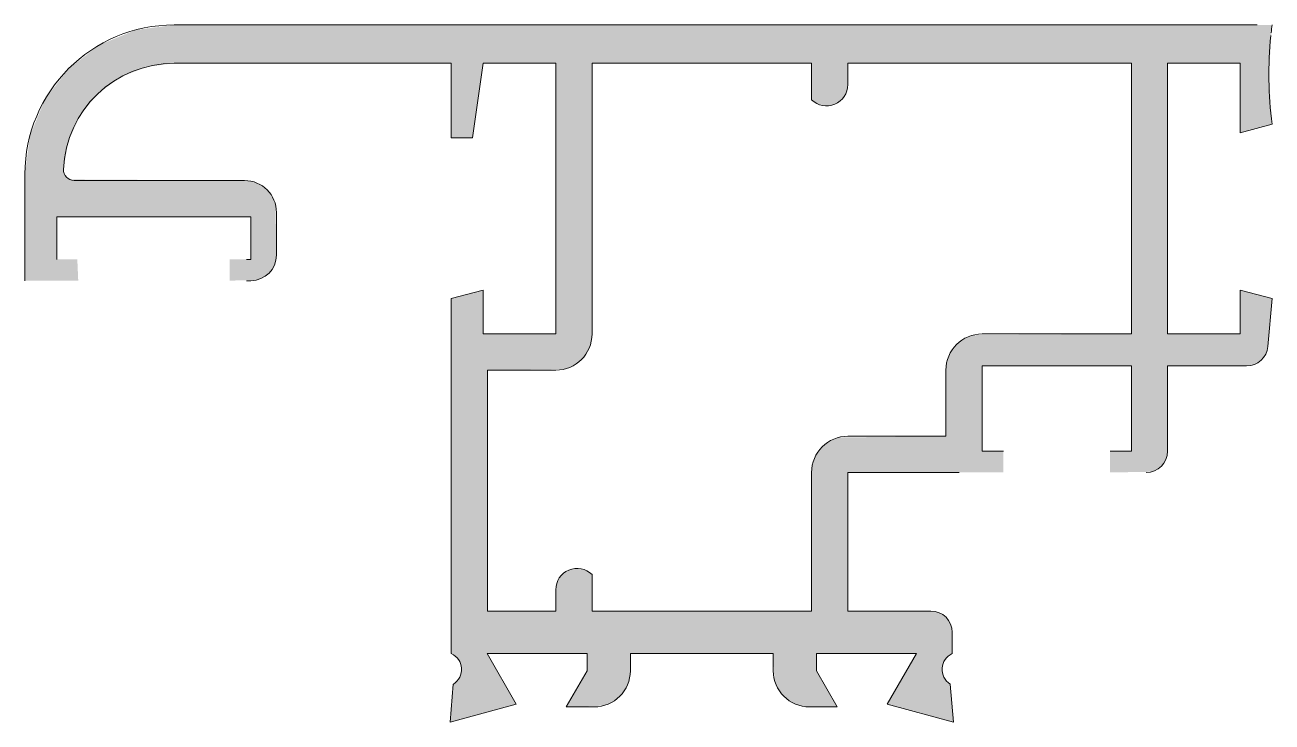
# Model space of a CAD drawing. Header units: metres. Extents: x 0 to 58.5, y -32.7 to 0.
import ezdxf

# ---------------------------------------------------------------- set-up
doc = ezdxf.new("R2010")
doc.units = ezdxf.units.M
doc.layers.add('A-DETL-GENF', color=92, linetype='Continuous', lineweight=18)

# ---------------------------------------------------------------- blocks, each defined once
blk = doc.blocks.new('31 Solarlux p_05 - 31Solarlux p_05-V23-00_0 Basismaterialen')
at = {"layer": 'A-DETL-GENF'}
h = blk.add_hatch(color=256, dxfattribs=at)
h.paths.add_polyline_path([(51.372, 0), (7, 0), (5.188, -0.239), (3.5, -0.938), (2.05, -2.05), (0.938, -3.5), (0.239, -5.188), (0, -7), (0, -12), (2.5, -12), (2.457, -11), (1.5, -11), (1.5, -9), (10.6, -9), (10.6, -11), (9.6, -11), (9.6, -12), (10.911, -11.959), (11.2, -11.839), (11.449, -11.649), (11.639, -11.4), (11.759, -11.111), (11.8, -10.8), (11.749, -8.412), (11.599, -8.05), (11.361, -7.739), (11.05, -7.501), (10.688, -7.351), (10.3, -7.3), (2.082, -7.248), (1.906, -7.102), (1.813, -6.893), (1.805, -6.779), (2.028, -5.477), (2.572, -4.273), (3.402, -3.246), (4.464, -2.46), (5.69, -1.968), (7, -1.8), (20, -1.8), (20, -5.3), (21, -5.3), (21.5, -1.8), (24.9, -1.8), (24.9, -14.5), (21.5, -14.5), (21.5, -12.439), (20, -12.841), (20, -29.5), (20.307, -29.737), (20.469, -30.089), (20.448, -30.476), (20.249, -30.809), (20.095, -30.93), (19.94, -32.711), (23.049, -31.878), (21.676, -29.5), (26.377, -29.5), (26.377, -30.3), (25.395, -32), (27.14, -31.942), (27.55, -31.772), (27.902, -31.502), (28.172, -31.15), (28.342, -30.74), (28.4, -30.3), (28.4, -29.5), (35.1, -29.5), (35.158, -30.74), (35.328, -31.15), (35.598, -31.502), (35.95, -31.772), (36.36, -31.942), (36.8, -32), (38.105, -32), (37.123, -30.3), (37.123, -29.5), (41.824, -29.5), (40.451, -31.878), (43.56, -32.711), (43.404, -30.926), (43.134, -30.651), (43.022, -30.282), (43.094, -29.902), (43.333, -29.6), (43.5, -29.5), (43.466, -28.241), (43.366, -28), (43.207, -27.793), (43, -27.634), (42.759, -27.534), (42.5, -27.5), (38.6, -27.5), (38.6, -21), (45.9, -21), (45.9, -20), (44.9, -20), (44.9, -16), (51.9, -16), (51.9, -20), (50.9, -20), (50.9, -21), (52.859, -20.966), (53.1, -20.866), (53.307, -20.707), (53.466, -20.5), (53.566, -20.259), (53.6, -20), (53.6, -16), (57.552, -15.97), (57.782, -15.88), (57.983, -15.737), (58.143, -15.55), (58.252, -15.328), (58.304, -15.087), (58.5, -12.841), (57, -12.439), (57, -14.5), (53.6, -14.5), (53.6, -1.8), (57, -1.8), (57, -5.061), (58.5, -4.659), (58.35, -2.329), (58.5, 0), (55.3, 0)])
h.paths.add_polyline_path([(51.9, -1.8), (51.9, -14.5), (44.46, -14.558), (44.05, -14.728), (43.698, -14.998), (43.428, -15.35), (43.258, -15.76), (43.2, -16.2), (43.2, -19.3), (38.16, -19.358), (37.75, -19.528), (37.398, -19.798), (37.128, -20.15), (36.958, -20.56), (36.9, -21), (36.9, -27.5), (26.6, -27.5), (26.6, -25.786), (26.392, -25.63), (26.151, -25.532), (25.893, -25.5), (25.636, -25.536), (25.396, -25.636), (25.191, -25.795), (25.033, -26.002), (24.934, -26.242), (24.9, -26.5), (24.9, -27.5), (21.7, -27.5), (21.7, -16.2), (25.34, -16.142), (25.75, -15.972), (26.102, -15.702), (26.372, -15.35), (26.542, -14.94), (26.6, -14.5), (26.6, -1.8), (36.9, -1.8), (36.9, -3.514), (37.108, -3.67), (37.349, -3.768), (37.607, -3.8), (37.864, -3.764), (38.104, -3.664), (38.309, -3.505), (38.467, -3.298), (38.566, -3.058), (38.6, -2.8), (38.6, -1.8), (51.372, -1.8)])
for p, q in [((57.8, 0), (7, 0)), ((7, -1.8), (20, -1.8)), ((20, -1.8), (20, -5.3)), ((21, -5.3), (21.5, -1.8)), ((21.5, -1.8), (24.9, -1.8)), ((24.9, -1.8), (24.9, -14.5)), ((26.6, -14.5), (26.6, -1.8)), ((26.6, -1.8), (36.9, -1.8)), ((36.9, -1.8), (36.9, -3.514)), ((38.6, -2.8), (38.6, -1.8)), ((38.6, -1.8), (51.9, -1.8)), ((51.9, -1.8), (51.9, -14.5)), ((53.6, -14.5), (53.6, -1.8)), ((53.6, -1.8), (57, -1.8)), ((57, -1.8), (57, -5.061)), ((57, -5.061), (58.5, -4.659)), ((20, -5.3), (21, -5.3)), ((0, -7), (0, -12)), ((10.3, -7.3), (2.304, -7.3)), ((1.5, -11), (1.5, -9)), ((1.5, -9), (10.6, -9)), ((10.6, -9), (10.6, -11)), ((11.8, -10.8), (11.8, -8.8)), ((10.6, -11), (10.4, -11)), ((10.4, -12), (10.6, -12)), ((21.5, -12.439), (20, -12.841)), ((20, -12.841), (20, -29.5)), ((21.5, -14.5), (21.5, -12.439)), ((58.5, -12.841), (57, -12.439)), ((57, -12.439), (57, -14.5)), ((58.304, -15.087), (58.5, -12.841)), ((24.9, -14.5), (21.5, -14.5)), ((51.9, -14.5), (44.9, -14.5)), ((57, -14.5), (53.6, -14.5)), ((21.7, -27.5), (21.7, -16.2)), ((21.7, -16.2), (24.9, -16.2)), ((43.2, -16.2), (43.2, -19.3)), ((44.9, -20), (44.9, -16)), ((44.9, -16), (51.9, -16)), ((51.9, -16), (51.9, -20)), ((53.6, -20), (53.6, -16)), ((53.6, -16), (57.307, -16)), ((43.2, -19.3), (38.6, -19.3)), ((45.9, -20), (44.9, -20)), ((51.9, -20), (50.9, -20)), ((36.9, -21), (36.9, -27.5)), ((38.6, -27.5), (38.6, -21)), ((38.6, -21), (43.82, -21)), ((26.6, -27.5), (26.6, -25.786)), ((24.9, -26.5), (24.9, -27.5)), ((24.9, -27.5), (21.7, -27.5)), ((36.9, -27.5), (26.6, -27.5)), ((42.5, -27.5), (38.6, -27.5)), ((43.5, -29.5), (43.5, -28.5)), ((23.049, -31.878), (21.676, -29.5)), ((21.676, -29.5), (26.377, -29.5)), ((26.377, -29.5), (26.377, -30.3)), ((28.4, -30.3), (28.4, -29.5)), ((28.4, -29.5), (35.1, -29.5)), ((35.1, -29.5), (35.1, -30.3)), ((37.123, -30.3), (37.123, -29.5)), ((37.123, -29.5), (41.824, -29.5)), ((41.824, -29.5), (40.451, -31.878)), ((26.377, -30.3), (25.395, -32)), ((38.105, -32), (37.123, -30.3)), ((20.095, -30.93), (19.94, -32.711)), ((43.56, -32.711), (43.404, -30.926)), ((19.94, -32.711), (23.049, -31.878)), ((25.395, -32), (26.7, -32)), ((36.8, -32), (38.105, -32)), ((40.451, -31.878), (43.56, -32.711))]:
    blk.add_line(p, q, dxfattribs=at)
for centre, radius, start, end in [((76.511, -2.329), 18.161, 172.63101, 173.80338), ((7, -7), 7, 90, 180), ((76.511, -2.329), 18.161, 174.21277, 187.36899), ((7, -7), 5.2, 90, 177.56115), ((37.6, -2.8), 1, 225.573, 0), ((2.304, -6.8), 0.5, 177.56115, 270), ((10.3, -8.8), 1.5, 0, 90), ((10.6, -10.8), 1.2, 270, 0), ((24.9, -14.5), 1.7, 270, 0), ((44.9, -16.2), 1.7, 90, 180), ((57.307, -15), 1, 270, 355), ((38.6, -21), 1.7, 90, 180), ((52.6, -20), 1, 270, 0), ((25.9, -26.5), 1, 45.573, 180), ((42.5, -28.5), 1, 0, 90), ((19.675, -30.24), 0.808, 301.33399, 66.29842), ((43.828, -30.238), 0.808, 113.97985, 238.33839), ((26.7, -30.3), 1.7, 270, 0), ((36.8, -30.3), 1.7, 180, 270)]:
    blk.add_arc(centre, radius, start, end, dxfattribs=at)

msp = doc.modelspace()

# ---------------------------------------------------------------- block references
msp.add_blockref('31 Solarlux p_05 - 31Solarlux p_05-V23-00_0 Basismaterialen', (0, 0))

doc.saveas('drawing.dxf')
